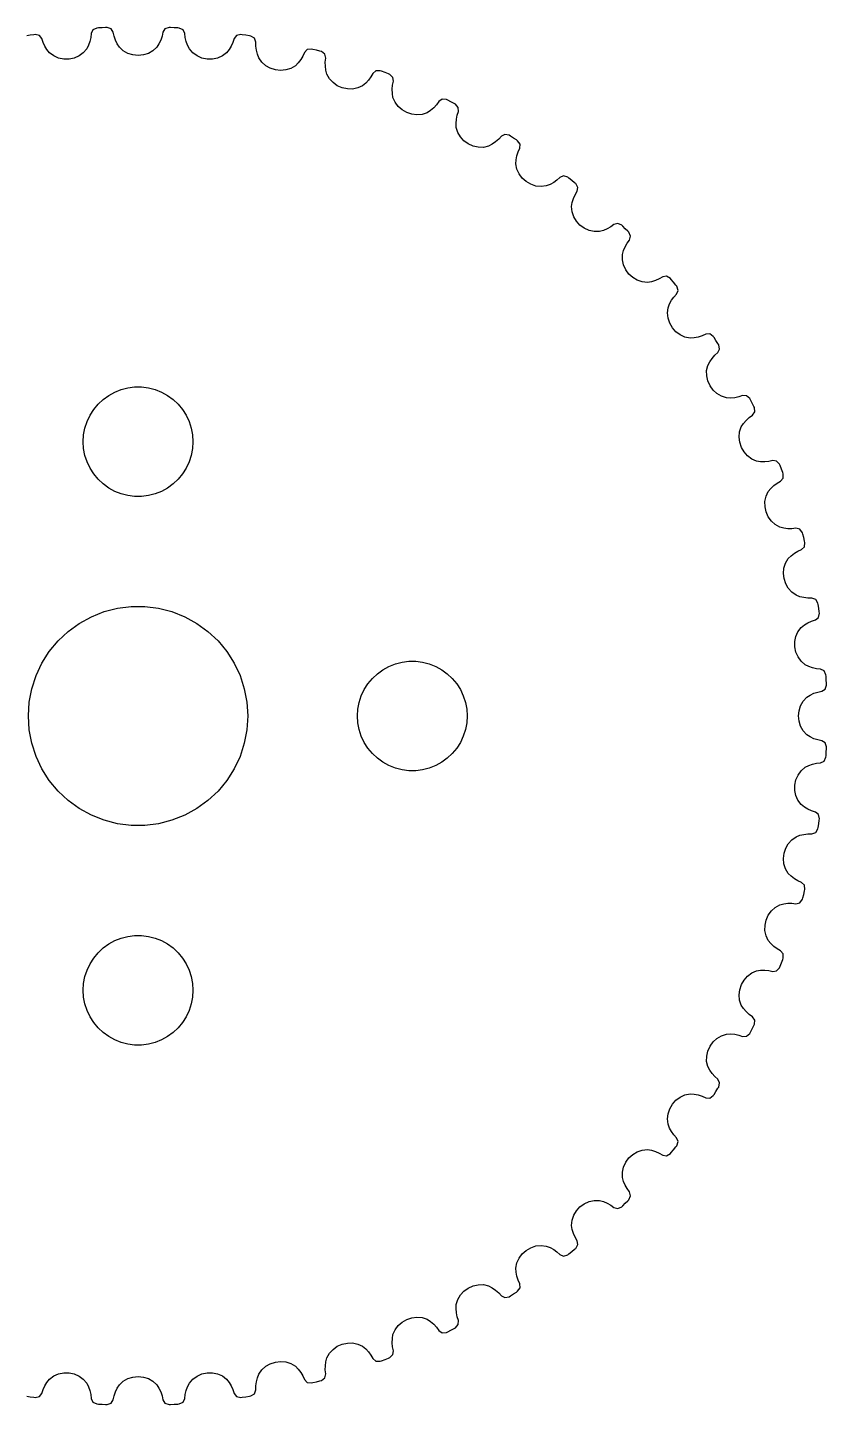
# Model space of a CAD drawing. Header units: metres. Extents: x -18.8 to 18.8, y 91.2 to 128.8.
# Drawn here: x -3.02 to 18.83, y 91.17 to 128.82 of the extents above; entities that cross this region are included whole.
import ezdxf

# ---------------------------------------------------------------- set-up
doc = ezdxf.new("R2010")
doc.units = ezdxf.units.M

msp = doc.modelspace()

# ---------------------------------------------------------------- linework, layer by layer
for p, q in [((-1.12541, 128.811), (-1.23318, 128.762)), ((-1.08476, 128.813), (-1.12541, 128.811)), ((-0.986237, 128.819), (-1.08476, 128.813)), ((-0.887695, 128.824), (-0.986237, 128.819)), ((-0.847, 128.825), (-0.887695, 128.824)), ((-0.734589, 128.788), (-0.847, 128.825)), ((-0.678375, 128.695), (-0.734589, 128.788)), ((0.734741, 128.788), (0.678375, 128.695)), ((0.847, 128.825), (0.734741, 128.788)), ((0.887695, 128.824), (0.847, 128.825)), ((0.986237, 128.819), (0.887695, 128.824)), ((1.08476, 128.813), (0.986237, 128.819)), ((1.12541, 128.811), (1.08476, 128.813)), ((1.23332, 128.762), (1.12541, 128.811)), ((-2.94794, 128.613), (-3.04535, 128.597)), ((-2.85045, 128.628), (-2.94794, 128.613)), ((-2.81017, 128.634), (-2.85045, 128.628)), ((-2.69449, 128.609), (-2.81017, 128.634)), ((-2.62883, 128.522), (-2.69449, 128.609)), ((-2.59529, 128.417), (-2.62883, 128.522)), ((-2.54893, 128.316), (-2.59529, 128.417)), ((-1.31479, 128.446), (-1.35219, 128.341)), ((-1.29042, 128.554), (-1.31479, 128.446)), ((-1.27948, 128.664), (-1.29042, 128.554)), ((-1.23318, 128.762), (-1.27948, 128.664)), ((-0.655991, 128.587), (-0.678375, 128.695)), ((-0.620392, 128.482), (-0.655991, 128.587)), ((-0.572189, 128.382), (-0.620392, 128.482)), ((0.620544, 128.482), (0.572357, 128.382)), ((0.656052, 128.587), (0.620544, 128.482)), ((0.678375, 128.695), (0.656052, 128.587)), ((1.27948, 128.664), (1.23332, 128.762)), ((1.29047, 128.554), (1.27948, 128.664)), ((1.31494, 128.446), (1.29047, 128.554)), ((1.35236, 128.341), (1.31494, 128.446)), ((2.59534, 128.417), (2.54909, 128.316)), ((2.62883, 128.522), (2.59534, 128.417)), ((2.69463, 128.609), (2.62883, 128.522)), ((2.81017, 128.634), (2.69463, 128.609)), ((2.85045, 128.628), (2.81017, 128.634)), ((2.94794, 128.613), (2.85045, 128.628)), ((3.04535, 128.597), (2.94794, 128.613)), ((3.08553, 128.59), (3.04535, 128.597)), ((3.18776, 128.53), (3.08553, 128.59)), ((3.22334, 128.428), (3.18776, 128.53)), ((3.22281, 128.317), (3.22334, 128.428)), ((-2.49048, 128.221), (-2.54893, 128.316)), ((-2.42058, 128.132), (-2.49048, 128.221)), ((-2.30516, 128.047), (-2.42058, 128.132)), ((-2.17398, 127.99), (-2.30516, 128.047)), ((-1.61375, 128.048), (-1.7459, 127.992)), ((-1.49728, 128.131), (-1.61375, 128.048)), ((-1.40218, 128.239), (-1.49728, 128.131)), ((-1.35219, 128.341), (-1.40218, 128.239)), ((-0.511993, 128.286), (-0.572189, 128.382)), ((-0.406158, 128.189), (-0.511993, 128.286)), ((-0.281647, 128.118), (-0.406158, 128.189)), ((-0.144287, 128.076), (-0.281647, 128.118)), ((0, 128.061), (-0.144287, 128.076)), ((0.144287, 128.076), (0, 128.061)), ((0.281647, 128.118), (0.144287, 128.076)), ((0.406158, 128.189), (0.281647, 128.118)), ((0.511993, 128.286), (0.406158, 128.189)), ((0.572357, 128.382), (0.511993, 128.286)), ((1.40218, 128.239), (1.35236, 128.341)), ((1.49728, 128.131), (1.40218, 128.239)), ((1.61375, 128.048), (1.49728, 128.131)), ((1.7459, 127.992), (1.61375, 128.048)), ((2.30516, 128.047), (2.17398, 127.99)), ((2.42058, 128.132), (2.30516, 128.047)), ((2.49065, 128.221), (2.42058, 128.132)), ((2.54909, 128.316), (2.49065, 128.221)), ((3.23589, 128.208), (3.22281, 128.317)), ((3.26208, 128.099), (3.23589, 128.208)), ((3.30101, 127.993), (3.26208, 128.099)), ((4.5062, 128.045), (4.44971, 127.95)), ((4.55048, 128.145), (4.5062, 128.045)), ((4.62498, 128.225), (4.55048, 128.145)), ((4.74254, 128.238), (4.62498, 128.225)), ((4.78195, 128.228), (4.74254, 128.238)), ((4.87733, 128.202), (4.78195, 128.228)), ((4.97258, 128.177), (4.87733, 128.202)), ((5.01183, 128.166), (4.97258, 128.177)), ((5.10725, 128.096), (5.01183, 128.166)), ((5.13188, 127.99), (5.10725, 128.096)), ((-2.0329, 127.961), (-2.17398, 127.99)), ((-1.88789, 127.962), (-2.0329, 127.961)), ((-1.7459, 127.992), (-1.88789, 127.962)), ((1.88789, 127.962), (1.7459, 127.992)), ((2.0329, 127.961), (1.88789, 127.962)), ((2.17398, 127.99), (2.0329, 127.961)), ((3.38432, 127.876), (3.30101, 127.993)), ((3.4915, 127.781), (3.38432, 127.876)), ((3.61696, 127.711), (3.4915, 127.781)), ((3.7551, 127.666), (3.61696, 127.711)), ((3.89925, 127.651), (3.7551, 127.666)), ((4.0425, 127.664), (3.89925, 127.651)), ((4.17891, 127.707), (4.0425, 127.664)), ((4.30264, 127.78), (4.17891, 127.707)), ((4.38164, 127.861), (4.30264, 127.78)), ((4.44971, 127.95), (4.38164, 127.861)), ((5.11984, 127.88), (5.13188, 127.99)), ((5.12137, 127.77), (5.11984, 127.88)), ((5.13609, 127.659), (5.12137, 127.77)), ((5.16367, 127.549), (5.13609, 127.659)), ((6.50468, 127.642), (6.42226, 127.57)), ((6.62294, 127.642), (6.50468, 127.642)), ((6.66109, 127.628), (6.62294, 127.642)), ((5.2343, 127.424), (5.16367, 127.549)), ((5.33098, 127.319), (5.2343, 127.424)), ((5.44841, 127.235), (5.33098, 127.319)), ((6.22462, 127.305), (6.13756, 127.233)), ((6.30157, 127.386), (6.22462, 127.305)), ((6.36768, 127.475), (6.30157, 127.386)), ((6.42226, 127.57), (6.36768, 127.475)), ((6.7533, 127.593), (6.66109, 127.628)), ((6.84532, 127.557), (6.7533, 127.593)), ((6.88322, 127.542), (6.84532, 127.557)), ((6.97081, 127.463), (6.88322, 127.542)), ((6.96077, 127.247), (6.98421, 127.355)), ((6.98421, 127.355), (6.97081, 127.463)), ((5.58118, 127.177), (5.44841, 127.235)), ((5.72287, 127.146), (5.58118, 127.177)), ((5.86671, 127.144), (5.72287, 127.146)), ((6.00688, 127.173), (5.86671, 127.144)), ((6.13756, 127.233), (6.00688, 127.173)), ((6.95073, 127.137), (6.96077, 127.247)), ((6.95381, 127.025), (6.95073, 127.137)), ((6.96976, 126.913), (6.95381, 127.025)), ((7.02692, 126.781), (6.96976, 126.913)), ((7.11206, 126.666), (7.02692, 126.781)), ((7.22015, 126.571), (7.11206, 126.666)), ((7.3461, 126.5), (7.22015, 126.571)), ((7.99942, 126.56), (7.90523, 126.497)), ((8.0844, 126.632), (7.99942, 126.56)), ((8.15939, 126.713), (8.0844, 126.632)), ((8.22368, 126.803), (8.15939, 126.713)), ((8.31311, 126.865), (8.22368, 126.803)), ((8.43079, 126.853), (8.31311, 126.865)), ((8.46722, 126.835), (8.43079, 126.853)), ((8.55525, 126.791), (8.46722, 126.835)), ((8.64305, 126.746), (8.55525, 126.791)), ((8.6792, 126.727), (8.64305, 126.746)), ((8.75798, 126.638), (8.6792, 126.727)), ((8.72545, 126.425), (8.75999, 126.53)), ((8.75999, 126.53), (8.75798, 126.638)), ((7.48378, 126.454), (7.3461, 126.5)), ((7.62666, 126.437), (7.48378, 126.454)), ((7.76903, 126.451), (7.62666, 126.437)), ((7.90523, 126.497), (7.76903, 126.451)), ((8.69536, 126.205), (8.70395, 126.316)), ((8.69948, 126.092), (8.69536, 126.205)), ((8.70395, 126.316), (8.72545, 126.425)), ((8.74255, 125.955), (8.69948, 126.092)), ((8.81522, 125.832), (8.74255, 125.955)), ((8.9128, 125.726), (8.81522, 125.832)), ((9.86171, 125.769), (9.77866, 125.696)), ((9.93501, 125.851), (9.86171, 125.769)), ((10.0305, 125.904), (9.93501, 125.851)), ((10.1463, 125.88), (10.0305, 125.904)), ((10.1806, 125.858), (10.1463, 125.88)), ((10.2635, 125.804), (10.1806, 125.858)), ((10.3461, 125.75), (10.2635, 125.804)), ((9.03053, 125.641), (8.9128, 125.726)), ((9.16272, 125.582), (9.03053, 125.641)), ((9.30304, 125.55), (9.16272, 125.582)), ((9.44606, 125.549), (9.30304, 125.55)), ((9.5863, 125.58), (9.44606, 125.549)), ((9.68657, 125.633), (9.5863, 125.58)), ((9.77866, 125.696), (9.68657, 125.633)), ((10.3801, 125.728), (10.3461, 125.75)), ((10.3618, 125.317), (10.3945, 125.423)), ((10.4492, 125.632), (10.3801, 125.728)), ((10.3945, 125.423), (10.4398, 125.523)), ((10.4398, 125.523), (10.4492, 125.632)), ((10.3339, 125.094), (10.3416, 125.208)), ((10.3624, 124.954), (10.3339, 125.094)), ((10.3416, 125.208), (10.3618, 125.317)), ((10.4218, 124.824), (10.3624, 124.954)), ((10.5078, 124.708), (10.4218, 124.824)), ((10.616, 124.612), (10.5078, 124.708)), ((11.456, 124.652), (11.3658, 124.588)), ((11.5375, 124.726), (11.456, 124.652)), ((11.6379, 124.768), (11.5375, 124.726)), ((11.7506, 124.732), (11.6379, 124.768)), ((11.7824, 124.707), (11.7506, 124.732)), ((11.8593, 124.645), (11.7824, 124.707)), ((11.9358, 124.583), (11.8593, 124.645)), ((10.7413, 124.539), (10.616, 124.612)), ((10.8775, 124.492), (10.7413, 124.539)), ((11.0196, 124.476), (10.8775, 124.492)), ((11.1623, 124.493), (11.0196, 124.476)), ((11.2676, 124.535), (11.1623, 124.493)), ((11.3658, 124.588), (11.2676, 124.535)), ((11.9061, 124.15), (11.9497, 124.252)), ((11.9673, 124.557), (11.9358, 124.583)), ((11.9497, 124.252), (12.0053, 124.347)), ((12.0259, 124.454), (11.9673, 124.557)), ((12.0053, 124.347), (12.0259, 124.454)), ((11.8551, 123.932), (11.8746, 124.043)), ((11.8687, 123.789), (11.8551, 123.932)), ((11.8746, 124.043), (11.9061, 124.15)), ((11.9142, 123.653), (11.8687, 123.789)), ((11.9876, 123.529), (11.9142, 123.653)), ((12.0852, 123.422), (11.9876, 123.529)), ((12.2021, 123.336), (12.0852, 123.422)), ((12.3328, 123.276), (12.2021, 123.336)), ((12.4724, 123.245), (12.3328, 123.276)), ((12.6161, 123.246), (12.4724, 123.245)), ((12.7252, 123.277), (12.6161, 123.246)), ((12.8284, 123.32), (12.7252, 123.277)), ((12.9248, 123.374), (12.8284, 123.32)), ((13.0135, 123.439), (12.9248, 123.374)), ((13.1179, 123.471), (13.0135, 123.439)), ((13.2262, 123.423), (13.1179, 123.471)), ((13.2552, 123.395), (13.2262, 123.423)), ((13.3251, 123.325), (13.2552, 123.395)), ((13.3947, 123.255), (13.3251, 123.325)), ((13.4233, 123.226), (13.3947, 123.255)), ((13.4709, 123.118), (13.4233, 123.226)), ((13.4392, 123.014), (13.4709, 123.118)), ((13.2775, 122.725), (13.32, 122.828)), ((13.32, 122.828), (13.374, 122.925)), ((13.374, 122.925), (13.4392, 123.014)), ((13.245, 122.472), (13.2464, 122.616)), ((13.276, 122.333), (13.245, 122.472)), ((13.2464, 122.616), (13.2775, 122.725)), ((13.3362, 122.202), (13.276, 122.333)), ((13.422, 122.085), (13.3362, 122.202)), ((13.5293, 121.988), (13.422, 122.085)), ((13.653, 121.914), (13.5293, 121.988)), ((14.347, 122.005), (14.2519, 121.95)), ((14.4541, 122.026), (14.347, 122.005)), ((14.5568, 121.967), (14.4541, 122.026)), ((13.7886, 121.869), (13.653, 121.914)), ((13.9316, 121.855), (13.7886, 121.869)), ((14.0433, 121.874), (13.9316, 121.855)), ((14.1504, 121.906), (14.0433, 121.874)), ((14.2519, 121.95), (14.1504, 121.906)), ((14.5827, 121.936), (14.5568, 121.967)), ((14.645, 121.859), (14.5827, 121.936)), ((14.7069, 121.782), (14.645, 121.859)), ((14.7323, 121.751), (14.7069, 121.782)), ((14.7258, 121.537), (14.7683, 121.638)), ((14.7683, 121.638), (14.7323, 121.751)), ((14.4926, 121.162), (14.5349, 121.267)), ((14.5349, 121.267), (14.588, 121.366)), ((14.588, 121.366), (14.6517, 121.456)), ((14.6517, 121.456), (14.7258, 121.537)), ((14.4762, 121.02), (14.4926, 121.162)), ((14.4924, 120.878), (14.4762, 121.02)), ((14.5386, 120.741), (14.4924, 120.878)), ((14.6117, 120.616), (14.5386, 120.741)), ((14.7082, 120.508), (14.6117, 120.616)), ((14.8235, 120.422), (14.7082, 120.508)), ((14.9536, 120.362), (14.8235, 120.422)), ((15.0945, 120.334), (14.9536, 120.362)), ((15.2076, 120.341), (15.0945, 120.334)), ((15.3174, 120.362), (15.2076, 120.341)), ((15.4229, 120.394), (15.3174, 120.362)), ((15.5233, 120.44), (15.4229, 120.394)), ((15.6319, 120.449), (15.5233, 120.44)), ((15.728, 120.38), (15.6319, 120.449)), ((15.7504, 120.346), (15.728, 120.38)), ((15.8044, 120.263), (15.7504, 120.346)), ((15.8579, 120.181), (15.8044, 120.263)), ((15.8798, 120.146), (15.8579, 120.181)), ((15.9039, 120.03), (15.8798, 120.146)), ((15.633, 119.686), (15.6961, 119.779)), ((15.6961, 119.779), (15.7689, 119.862)), ((15.7689, 119.862), (15.8512, 119.935)), ((15.8512, 119.935), (15.9039, 120.03)), ((15.5487, 119.446), (15.58, 119.586)), ((15.55, 119.303), (15.5487, 119.446)), ((15.58, 119.586), (15.633, 119.686)), ((-0.281067, 118.973), (-0.094177, 118.997)), ((-0.094177, 118.997), (0.094177, 118.997)), ((0.094177, 118.997), (0.281067, 118.973)), ((15.5817, 119.163), (15.55, 119.303)), ((15.6413, 119.031), (15.5817, 119.163)), ((15.726, 118.913), (15.6413, 119.031)), ((-1.09344, 118.527), (-0.956131, 118.656)), ((-0.956131, 118.656), (-0.803726, 118.766)), ((-0.803726, 118.766), (-0.638657, 118.857)), ((-0.638657, 118.857), (-0.463516, 118.927)), ((-0.463516, 118.927), (-0.281067, 118.973)), ((0.281067, 118.973), (0.463516, 118.927)), ((0.463516, 118.927), (0.638657, 118.857)), ((0.638657, 118.857), (0.803726, 118.766)), ((0.803726, 118.766), (0.956131, 118.656)), ((0.956131, 118.656), (1.09344, 118.527)), ((15.8317, 118.815), (15.726, 118.913)), ((15.9549, 118.743), (15.8317, 118.815)), ((16.092, 118.699), (15.9549, 118.743)), ((16.2053, 118.695), (16.092, 118.699)), ((16.3166, 118.704), (16.2053, 118.695)), ((16.4249, 118.725), (16.3166, 118.704)), ((16.5296, 118.76), (16.4249, 118.725)), ((16.6385, 118.758), (16.5296, 118.76)), ((16.7269, 118.679), (16.6385, 118.758)), ((16.7456, 118.643), (16.7269, 118.679)), ((16.7906, 118.555), (16.7456, 118.643)), ((-1.39465, 118.052), (-1.31445, 118.223)), ((-1.31445, 118.223), (-1.21352, 118.382)), ((-1.21352, 118.382), (-1.09344, 118.527)), ((1.09344, 118.527), (1.21352, 118.382)), ((1.21352, 118.382), (1.31445, 118.223)), ((1.31445, 118.223), (1.39465, 118.052)), ((16.7134, 118.159), (16.8028, 118.224)), ((16.8352, 118.467), (16.7906, 118.555)), ((16.8028, 118.224), (16.8652, 118.313)), ((16.8534, 118.431), (16.8352, 118.467)), ((16.8652, 118.313), (16.8534, 118.431)), ((-1.48816, 117.688), (-1.45287, 117.873)), ((-1.45287, 117.873), (-1.39465, 118.052)), ((1.39465, 118.052), (1.45287, 117.873)), ((1.45287, 117.873), (1.48816, 117.688)), ((16.4509, 117.769), (16.4967, 117.905)), ((16.4967, 117.905), (16.5599, 117.999)), ((16.5599, 117.999), (16.6322, 118.084)), ((16.6322, 118.084), (16.7134, 118.159)), ((-1.5, 117.5), (-1.48816, 117.688)), ((-1.48816, 117.312), (-1.5, 117.5)), ((1.48816, 117.688), (1.5, 117.5)), ((1.5, 117.5), (1.48816, 117.312)), ((16.4373, 117.627), (16.4509, 117.769)), ((16.4541, 117.484), (16.4373, 117.627)), ((16.4996, 117.346), (16.4541, 117.484)), ((-1.45287, 117.127), (-1.48816, 117.312)), ((-1.39465, 116.948), (-1.45287, 117.127)), ((1.45287, 117.127), (1.39465, 116.948)), ((1.48816, 117.312), (1.45287, 117.127)), ((16.5715, 117.22), (16.4996, 117.346)), ((16.6664, 117.112), (16.5715, 117.22)), ((16.7813, 117.027), (16.6664, 117.112)), ((-1.31445, 116.777), (-1.39465, 116.948)), ((-1.21352, 116.618), (-1.31445, 116.777)), ((1.31445, 116.777), (1.21352, 116.618)), ((1.39465, 116.948), (1.31445, 116.777)), ((16.9131, 116.97), (16.7813, 117.027)), ((17.0254, 116.954), (16.9131, 116.97)), ((17.137, 116.951), (17.0254, 116.954)), ((17.247, 116.961), (17.137, 116.951)), ((17.3547, 116.984), (17.247, 116.961)), ((17.4628, 116.971), (17.3547, 116.984)), ((17.5424, 116.883), (17.4628, 116.971)), ((17.5573, 116.845), (17.5424, 116.883)), ((17.5929, 116.753), (17.5573, 116.845)), ((17.6281, 116.661), (17.5929, 116.753)), ((-1.09344, 116.473), (-1.21352, 116.618)), ((-0.956131, 116.344), (-1.09344, 116.473)), ((-0.803726, 116.234), (-0.956131, 116.344)), ((0.956131, 116.344), (0.803726, 116.234)), ((1.09344, 116.473), (0.956131, 116.344)), ((1.21352, 116.618), (1.09344, 116.473)), ((17.3862, 116.301), (17.4747, 116.368)), ((17.4747, 116.368), (17.5704, 116.422)), ((17.5704, 116.422), (17.6418, 116.505)), ((17.6423, 116.623), (17.6281, 116.661)), ((17.6418, 116.505), (17.6423, 116.623)), ((-0.638657, 116.143), (-0.803726, 116.234)), ((-0.463516, 116.073), (-0.638657, 116.143)), ((-0.281067, 116.027), (-0.463516, 116.073)), ((-0.094177, 116.003), (-0.281067, 116.027)), ((0.094177, 116.003), (-0.094177, 116.003)), ((0.281067, 116.027), (0.094177, 116.003)), ((0.463516, 116.073), (0.281067, 116.027)), ((0.638657, 116.143), (0.463516, 116.073)), ((0.803726, 116.234), (0.638657, 116.143)), ((17.1445, 115.867), (17.1729, 116.007)), ((17.1729, 116.007), (17.2326, 116.138)), ((17.2326, 116.138), (17.3053, 116.224)), ((17.3053, 116.224), (17.3862, 116.301)), ((17.1462, 115.723), (17.1445, 115.867)), ((17.1771, 115.581), (17.1462, 115.723)), ((17.2354, 115.448), (17.1771, 115.581)), ((17.3185, 115.331), (17.2354, 115.448)), ((17.4239, 115.234), (17.3185, 115.331)), ((17.549, 115.164), (17.4239, 115.234)), ((17.659, 115.136), (17.549, 115.164)), ((17.7696, 115.121), (17.659, 115.136)), ((17.8801, 115.12), (17.7696, 115.121)), ((17.9897, 115.132), (17.8801, 115.12)), ((18.0958, 115.107), (17.9897, 115.132)), ((18.1658, 115.012), (18.0958, 115.107)), ((18.1767, 114.973), (18.1658, 115.012)), ((18.2025, 114.877), (18.1767, 114.973)), ((18.2278, 114.782), (18.2025, 114.877)), ((17.9496, 114.45), (18.0446, 114.506)), ((18.0446, 114.506), (18.1454, 114.55)), ((18.1454, 114.55), (18.225, 114.625)), ((18.225, 114.625), (18.238, 114.743)), ((18.238, 114.743), (18.2278, 114.782)), ((17.6638, 114.042), (17.7067, 114.179)), ((17.7067, 114.179), (17.7798, 114.303)), ((17.7798, 114.303), (17.8611, 114.381)), ((17.8611, 114.381), (17.9496, 114.45)), ((17.6505, 113.899), (17.6638, 114.042)), ((17.6664, 113.755), (17.6505, 113.899)), ((17.7105, 113.617), (17.6664, 113.755)), ((17.7809, 113.492), (17.7105, 113.617)), ((17.8756, 113.384), (17.7809, 113.492)), ((17.9927, 113.301), (17.8756, 113.384)), ((-0.562134, 112.947), (-0.18837, 112.994)), ((-0.18837, 112.994), (0.18837, 112.994)), ((0.18837, 112.994), (0.562134, 112.947)), ((18.0991, 113.262), (17.9927, 113.301)), ((18.2076, 113.236), (18.0991, 113.262)), ((18.3174, 113.223), (18.2076, 113.236)), ((18.4275, 113.223), (18.3174, 113.223)), ((18.5305, 113.188), (18.4275, 113.223)), ((18.5902, 113.086), (18.5305, 113.188)), ((18.5969, 113.045), (18.5902, 113.086)), ((18.6126, 112.948), (18.5969, 113.045)), ((-1.60747, 112.533), (-1.27733, 112.714)), ((-1.27733, 112.714), (-0.927048, 112.853)), ((-0.927048, 112.853), (-0.562134, 112.947)), ((0.562134, 112.947), (0.927048, 112.853)), ((0.927048, 112.853), (1.27733, 112.714)), ((1.27733, 112.714), (1.60747, 112.533)), ((18.3164, 112.549), (18.4167, 112.595)), ((18.4167, 112.595), (18.5217, 112.629)), ((18.5217, 112.629), (18.6086, 112.694)), ((18.6086, 112.694), (18.6338, 112.81)), ((18.6278, 112.85), (18.6126, 112.948)), ((18.6338, 112.81), (18.6278, 112.85)), ((-2.1869, 112.054), (-1.91226, 112.312)), ((-1.91226, 112.312), (-1.60747, 112.533)), ((1.60747, 112.533), (1.91226, 112.312)), ((1.91226, 112.312), (2.1869, 112.054)), ((17.9896, 112.174), (18.0465, 112.305)), ((18.0465, 112.305), (18.1321, 112.421)), ((18.1321, 112.421), (18.2213, 112.49)), ((18.2213, 112.49), (18.3164, 112.549)), ((-2.42705, 111.763), (-2.1869, 112.054)), ((2.1869, 112.054), (2.42705, 111.763)), ((17.9614, 112.033), (17.9896, 112.174)), ((17.9621, 111.888), (17.9614, 112.033)), ((17.9916, 111.746), (17.9621, 111.888)), ((-2.62891, 111.445), (-2.42705, 111.763)), ((2.42705, 111.763), (2.62891, 111.445)), ((7.03647, 111.427), (7.21892, 111.473)), ((7.21892, 111.473), (7.40581, 111.497)), ((7.40581, 111.497), (7.59418, 111.497)), ((7.59418, 111.497), (7.78107, 111.473)), ((7.78107, 111.473), (7.96352, 111.427)), ((18.0484, 111.614), (17.9916, 111.746)), ((18.1314, 111.497), (18.0484, 111.614)), ((18.2391, 111.402), (18.1314, 111.497)), ((-2.90575, 110.746), (-2.78932, 111.104)), ((-2.78932, 111.104), (-2.62891, 111.445)), ((2.62891, 111.445), (2.78932, 111.104)), ((2.78932, 111.104), (2.90575, 110.746)), ((6.40654, 111.027), (6.54385, 111.156)), ((6.54385, 111.156), (6.69626, 111.266)), ((6.69626, 111.266), (6.86133, 111.357)), ((6.86133, 111.357), (7.03647, 111.427)), ((7.96352, 111.427), (8.13866, 111.357)), ((8.13866, 111.357), (8.30373, 111.266)), ((8.30373, 111.266), (8.45613, 111.156)), ((8.45613, 111.156), (8.59344, 111.027)), ((18.3409, 111.352), (18.2391, 111.402)), ((18.4461, 111.315), (18.3409, 111.352)), ((18.5539, 111.29), (18.4461, 111.315)), ((18.6635, 111.279), (18.5539, 111.29)), ((18.7622, 111.233), (18.6635, 111.279)), ((18.8109, 111.125), (18.7622, 111.233)), ((18.8133, 111.085), (18.8109, 111.125)), ((18.8188, 110.986), (18.8133, 111.085)), ((-2.97633, 110.376), (-2.90575, 110.746)), ((2.90575, 110.746), (2.97633, 110.376)), ((6.10533, 110.552), (6.18553, 110.723)), ((6.18553, 110.723), (6.28647, 110.882)), ((6.28647, 110.882), (6.40654, 111.027)), ((8.59344, 111.027), (8.71352, 110.882)), ((8.71352, 110.882), (8.81445, 110.723)), ((8.81445, 110.723), (8.89465, 110.552)), ((18.695, 110.678), (18.7883, 110.735)), ((18.7883, 110.735), (18.8255, 110.847)), ((18.8237, 110.888), (18.8188, 110.986)), ((18.8255, 110.847), (18.8237, 110.888)), ((-3, 110), (-2.97633, 110.376)), ((2.97633, 110.376), (3, 110)), ((6.01183, 110.188), (6.04712, 110.373)), ((6.04712, 110.373), (6.10533, 110.552)), ((8.89465, 110.552), (8.95287, 110.373)), ((8.95287, 110.373), (8.98816, 110.188)), ((18.1183, 110.282), (18.1886, 110.406)), ((18.1886, 110.406), (18.2858, 110.512)), ((18.2858, 110.512), (18.3818, 110.572)), ((18.3818, 110.572), (18.4825, 110.62)), ((18.4825, 110.62), (18.5871, 110.656)), ((18.5871, 110.656), (18.695, 110.678)), ((-2.97633, 109.624), (-3, 110)), ((3, 110), (2.97633, 109.624)), ((6, 110), (6.01183, 110.188)), ((6.01183, 109.812), (6, 110)), ((8.98816, 110.188), (9, 110)), ((9, 110), (8.98816, 109.812)), ((18.0611, 110), (18.0755, 110.144)), ((18.0755, 109.856), (18.0611, 110)), ((18.0755, 110.144), (18.1183, 110.282)), ((-2.90575, 109.254), (-2.97633, 109.624)), ((2.97633, 109.624), (2.90575, 109.254)), ((6.04712, 109.627), (6.01183, 109.812)), ((6.10533, 109.448), (6.04712, 109.627)), ((8.95287, 109.627), (8.89465, 109.448)), ((8.98816, 109.812), (8.95287, 109.627)), ((18.1183, 109.718), (18.0755, 109.856)), ((18.1886, 109.594), (18.1183, 109.718)), ((18.2858, 109.488), (18.1886, 109.594)), ((-2.78932, 108.896), (-2.90575, 109.254)), ((2.90575, 109.254), (2.78932, 108.896)), ((6.18553, 109.277), (6.10533, 109.448)), ((6.28647, 109.118), (6.18553, 109.277)), ((8.81445, 109.277), (8.71352, 109.118)), ((8.89465, 109.448), (8.81445, 109.277)), ((18.3818, 109.428), (18.2858, 109.488)), ((18.4825, 109.379), (18.3818, 109.428)), ((18.5871, 109.344), (18.4825, 109.379)), ((18.695, 109.322), (18.5871, 109.344)), ((18.7883, 109.265), (18.695, 109.322)), ((18.8255, 109.153), (18.7883, 109.265)), ((-2.62891, 108.555), (-2.78932, 108.896)), ((2.78932, 108.896), (2.62891, 108.555)), ((6.40654, 108.973), (6.28647, 109.118)), ((6.54385, 108.844), (6.40654, 108.973)), ((6.69626, 108.734), (6.54385, 108.844)), ((8.45613, 108.844), (8.30373, 108.734)), ((8.59344, 108.973), (8.45613, 108.844)), ((8.71352, 109.118), (8.59344, 108.973)), ((18.7622, 108.767), (18.8109, 108.875)), ((18.8109, 108.875), (18.8133, 108.915)), ((18.8133, 108.915), (18.8188, 109.014)), ((18.8188, 109.014), (18.8237, 109.112)), ((18.8237, 109.112), (18.8255, 109.153)), ((-2.42705, 108.237), (-2.62891, 108.555)), ((2.62891, 108.555), (2.42705, 108.237)), ((6.86133, 108.643), (6.69626, 108.734)), ((7.03647, 108.573), (6.86133, 108.643)), ((7.21892, 108.527), (7.03647, 108.573)), ((7.40581, 108.503), (7.21892, 108.527)), ((7.59418, 108.503), (7.40581, 108.503)), ((7.78107, 108.527), (7.59418, 108.503)), ((7.96352, 108.573), (7.78107, 108.527)), ((8.13866, 108.643), (7.96352, 108.573)), ((8.30373, 108.734), (8.13866, 108.643)), ((18.0484, 108.386), (18.1314, 108.503)), ((18.1314, 108.503), (18.2391, 108.598)), ((18.2391, 108.598), (18.3409, 108.648)), ((18.3409, 108.648), (18.4461, 108.685)), ((18.4461, 108.685), (18.5539, 108.71)), ((18.5539, 108.71), (18.6635, 108.721)), ((18.6635, 108.721), (18.7622, 108.767)), ((-2.1869, 107.946), (-2.42705, 108.237)), ((2.42705, 108.237), (2.1869, 107.946)), ((17.9614, 107.967), (17.9621, 108.112)), ((17.9621, 108.112), (17.9916, 108.254)), ((17.9916, 108.254), (18.0484, 108.386)), ((-1.91226, 107.688), (-2.1869, 107.946)), ((-1.60747, 107.467), (-1.91226, 107.688)), ((1.91226, 107.688), (1.60747, 107.467)), ((2.1869, 107.946), (1.91226, 107.688)), ((17.9896, 107.826), (17.9614, 107.967)), ((18.0465, 107.695), (17.9896, 107.826)), ((18.1321, 107.579), (18.0465, 107.695)), ((-1.27733, 107.286), (-1.60747, 107.467)), ((1.60747, 107.467), (1.27733, 107.286)), ((18.2213, 107.509), (18.1321, 107.579)), ((18.3164, 107.451), (18.2213, 107.509)), ((18.4167, 107.405), (18.3164, 107.451)), ((18.5217, 107.371), (18.4167, 107.405)), ((18.6086, 107.305), (18.5217, 107.371)), ((18.6338, 107.19), (18.6086, 107.305)), ((-0.927048, 107.147), (-1.27733, 107.286)), ((-0.562134, 107.053), (-0.927048, 107.147)), ((-0.18837, 107.006), (-0.562134, 107.053)), ((0.18837, 107.006), (-0.18837, 107.006)), ((0.562134, 107.053), (0.18837, 107.006)), ((0.927048, 107.147), (0.562134, 107.053)), ((1.27733, 107.286), (0.927048, 107.147)), ((18.5902, 106.914), (18.5969, 106.955)), ((18.5969, 106.955), (18.6126, 107.052)), ((18.6126, 107.052), (18.6278, 107.15)), ((18.6278, 107.15), (18.6338, 107.19)), ((17.7809, 106.508), (17.8756, 106.616)), ((17.8756, 106.616), (17.9927, 106.699)), ((17.9927, 106.699), (18.0991, 106.738)), ((18.0991, 106.738), (18.2076, 106.764)), ((18.2076, 106.764), (18.3173, 106.777)), ((18.3173, 106.777), (18.4275, 106.777)), ((18.4275, 106.777), (18.5305, 106.812)), ((18.5305, 106.812), (18.5902, 106.914)), ((17.6505, 106.101), (17.6664, 106.245)), ((17.6664, 106.245), (17.7105, 106.383)), ((17.7105, 106.383), (17.7809, 106.508)), ((17.6638, 105.958), (17.6505, 106.101)), ((17.7067, 105.821), (17.6638, 105.958)), ((17.7798, 105.697), (17.7067, 105.821)), ((17.8611, 105.618), (17.7798, 105.697)), ((17.9496, 105.55), (17.8611, 105.618)), ((18.0446, 105.494), (17.9496, 105.55)), ((18.1454, 105.45), (18.0446, 105.494)), ((18.225, 105.375), (18.1454, 105.45)), ((18.1767, 105.027), (18.2025, 105.123)), ((18.2025, 105.123), (18.2278, 105.218)), ((18.238, 105.257), (18.225, 105.375)), ((18.2278, 105.218), (18.238, 105.257)), ((17.2354, 104.552), (17.3185, 104.669)), ((17.3185, 104.669), (17.4239, 104.766)), ((17.4239, 104.766), (17.549, 104.836)), ((17.549, 104.836), (17.6589, 104.864)), ((17.6589, 104.864), (17.7696, 104.879)), ((17.7696, 104.879), (17.8801, 104.88)), ((17.8801, 104.88), (17.9897, 104.868)), ((17.9897, 104.868), (18.0958, 104.893)), ((18.0958, 104.893), (18.1658, 104.988)), ((18.1658, 104.988), (18.1767, 105.027)), ((17.1462, 104.277), (17.1771, 104.419)), ((17.1771, 104.419), (17.2354, 104.552)), ((-0.638657, 103.857), (-0.463516, 103.927)), ((-0.463516, 103.927), (-0.281067, 103.973)), ((-0.281067, 103.973), (-0.094177, 103.997)), ((-0.094177, 103.997), (0.094177, 103.997)), ((0.094177, 103.997), (0.281067, 103.973)), ((0.281067, 103.973), (0.463516, 103.927)), ((0.463516, 103.927), (0.638657, 103.857)), ((17.1445, 104.133), (17.1462, 104.277)), ((17.1729, 103.993), (17.1445, 104.133)), ((17.2326, 103.862), (17.1729, 103.993)), ((-1.09344, 103.527), (-0.956131, 103.656)), ((-0.956131, 103.656), (-0.803726, 103.766)), ((-0.803726, 103.766), (-0.638657, 103.857)), ((0.638657, 103.857), (0.803726, 103.766)), ((0.803726, 103.766), (0.956131, 103.656)), ((0.956131, 103.656), (1.09344, 103.527)), ((17.3053, 103.775), (17.2326, 103.862)), ((17.3861, 103.698), (17.3053, 103.775)), ((17.4747, 103.632), (17.3861, 103.698)), ((17.5704, 103.578), (17.4747, 103.632)), ((17.6417, 103.495), (17.5704, 103.578)), ((-1.39465, 103.052), (-1.31445, 103.223)), ((-1.31445, 103.223), (-1.21352, 103.382)), ((-1.21352, 103.382), (-1.09344, 103.527)), ((1.09344, 103.527), (1.21352, 103.382)), ((1.21352, 103.382), (1.31445, 103.223)), ((1.31445, 103.223), (1.39465, 103.052)), ((17.5573, 103.155), (17.5929, 103.247)), ((17.5929, 103.247), (17.6281, 103.339)), ((17.6281, 103.339), (17.6423, 103.377)), ((17.6423, 103.377), (17.6417, 103.495)), ((-1.48816, 102.688), (-1.45287, 102.873)), ((-1.45287, 102.873), (-1.39465, 103.052)), ((1.39465, 103.052), (1.45287, 102.873)), ((1.45287, 102.873), (1.48816, 102.688)), ((16.5715, 102.78), (16.6664, 102.888)), ((16.6664, 102.888), (16.7813, 102.973)), ((16.7813, 102.973), (16.9131, 103.03)), ((16.9131, 103.03), (17.0253, 103.046)), ((17.0253, 103.046), (17.1369, 103.049)), ((17.1369, 103.049), (17.247, 103.039)), ((17.247, 103.039), (17.3547, 103.016)), ((17.3547, 103.016), (17.4628, 103.029)), ((17.4628, 103.029), (17.5424, 103.117)), ((17.5424, 103.117), (17.5573, 103.155)), ((-1.5, 102.5), (-1.48816, 102.688)), ((-1.48816, 102.312), (-1.5, 102.5)), ((1.48816, 102.688), (1.5, 102.5)), ((1.5, 102.5), (1.48816, 102.312)), ((16.4373, 102.373), (16.4541, 102.516)), ((16.4541, 102.516), (16.4996, 102.654)), ((16.4996, 102.654), (16.5715, 102.78)), ((-1.45287, 102.127), (-1.48816, 102.312)), ((-1.39465, 101.948), (-1.45287, 102.127)), ((1.45287, 102.127), (1.39465, 101.948)), ((1.48816, 102.312), (1.45287, 102.127)), ((16.4509, 102.231), (16.4373, 102.373)), ((16.4967, 102.095), (16.4509, 102.231)), ((16.5598, 102.001), (16.4967, 102.095)), ((-1.31445, 101.777), (-1.39465, 101.948)), ((-1.21352, 101.618), (-1.31445, 101.777)), ((1.31445, 101.777), (1.21352, 101.618)), ((1.39465, 101.948), (1.31445, 101.777)), ((16.6322, 101.916), (16.5598, 102.001)), ((16.7133, 101.841), (16.6322, 101.916)), ((16.8028, 101.776), (16.7133, 101.841)), ((16.8651, 101.687), (16.8028, 101.776)), ((16.8534, 101.569), (16.8651, 101.687)), ((-1.09344, 101.473), (-1.21352, 101.618)), ((-0.956131, 101.344), (-1.09344, 101.473)), ((-0.803726, 101.234), (-0.956131, 101.344)), ((0.956131, 101.344), (0.803726, 101.234)), ((1.09344, 101.473), (0.956131, 101.344)), ((1.21352, 101.618), (1.09344, 101.473)), ((15.9549, 101.257), (16.092, 101.301)), ((16.092, 101.301), (16.2052, 101.305)), ((16.2052, 101.305), (16.3165, 101.296)), ((16.3165, 101.296), (16.4249, 101.275)), ((16.6385, 101.242), (16.7269, 101.321)), ((16.7269, 101.321), (16.7456, 101.357)), ((16.7456, 101.357), (16.7906, 101.445)), ((16.7906, 101.445), (16.8352, 101.533)), ((16.8352, 101.533), (16.8534, 101.569)), ((-0.638657, 101.143), (-0.803726, 101.234)), ((-0.463516, 101.073), (-0.638657, 101.143)), ((-0.281067, 101.027), (-0.463516, 101.073)), ((-0.094177, 101.003), (-0.281067, 101.027)), ((0.094177, 101.003), (-0.094177, 101.003)), ((0.281067, 101.027), (0.094177, 101.003)), ((0.463516, 101.073), (0.281067, 101.027)), ((0.638657, 101.143), (0.463516, 101.073)), ((0.803726, 101.234), (0.638657, 101.143)), ((15.5817, 100.837), (15.6413, 100.969)), ((15.6413, 100.969), (15.726, 101.087)), ((15.726, 101.087), (15.8317, 101.185)), ((15.8317, 101.185), (15.9549, 101.257)), ((16.4249, 101.275), (16.5296, 101.24)), ((16.5296, 101.24), (16.6385, 101.242)), ((15.5487, 100.554), (15.55, 100.697)), ((15.58, 100.414), (15.5487, 100.554)), ((15.55, 100.697), (15.5817, 100.837)), ((15.6329, 100.313), (15.58, 100.414)), ((15.696, 100.221), (15.6329, 100.313)), ((15.7689, 100.138), (15.696, 100.221)), ((15.8512, 100.065), (15.7689, 100.138)), ((15.8044, 99.7365), (15.8579, 99.8194)), ((15.9038, 99.9695), (15.8512, 100.065)), ((15.8579, 99.8194), (15.8798, 99.8537)), ((15.8798, 99.8537), (15.9038, 99.9695)), ((14.6117, 99.384), (14.7082, 99.4922)), ((14.7082, 99.4922), (14.8235, 99.5782)), ((14.8235, 99.5782), (14.9536, 99.6376)), ((14.9536, 99.6376), (15.0945, 99.6661)), ((15.0945, 99.6661), (15.2075, 99.6584)), ((15.2075, 99.6584), (15.3173, 99.6382)), ((15.3173, 99.6382), (15.4229, 99.6055)), ((15.4229, 99.6055), (15.5233, 99.5602)), ((15.5233, 99.5602), (15.6319, 99.5508)), ((15.6319, 99.5508), (15.728, 99.6199)), ((15.728, 99.6199), (15.7504, 99.6539)), ((15.7504, 99.6539), (15.8044, 99.7365)), ((14.4762, 98.9804), (14.4924, 99.1225)), ((14.4924, 99.1225), (14.5386, 99.2587)), ((14.5386, 99.2587), (14.6117, 99.384)), ((14.4926, 98.8377), (14.4762, 98.9804)), ((14.5347, 98.7324), (14.4926, 98.8377)), ((14.5879, 98.6342), (14.5347, 98.7324)), ((14.6517, 98.544), (14.5879, 98.6342)), ((14.7258, 98.4625), (14.6517, 98.544)), ((14.7682, 98.3621), (14.7258, 98.4625)), ((14.7323, 98.2494), (14.7682, 98.3621)), ((13.3362, 97.7979), (13.422, 97.9148)), ((13.422, 97.9148), (13.5293, 98.0124)), ((13.5293, 98.0124), (13.653, 98.0858)), ((13.653, 98.0858), (13.7886, 98.1313)), ((13.7886, 98.1313), (13.9316, 98.1449)), ((13.9316, 98.1449), (14.0432, 98.1254)), ((14.0432, 98.1254), (14.1503, 98.0939)), ((14.1503, 98.0939), (14.2519, 98.0503)), ((14.2519, 98.0503), (14.347, 97.9947)), ((14.347, 97.9947), (14.454, 97.9741)), ((14.454, 97.9741), (14.5568, 98.0327)), ((14.5568, 98.0327), (14.5827, 98.0642)), ((14.5827, 98.0642), (14.645, 98.1407)), ((14.645, 98.1407), (14.7069, 98.2176)), ((14.7069, 98.2176), (14.7323, 98.2494)), ((13.245, 97.5276), (13.276, 97.6672)), ((13.2464, 97.3839), (13.245, 97.5276)), ((13.276, 97.6672), (13.3362, 97.7979)), ((13.2773, 97.2748), (13.2464, 97.3839)), ((13.3199, 97.1716), (13.2773, 97.2748)), ((13.3739, 97.0752), (13.3199, 97.1716)), ((13.4392, 96.9865), (13.3739, 97.0752)), ((13.3947, 96.7448), (13.4233, 96.7738)), ((13.4233, 96.7738), (13.4708, 96.8821)), ((13.4708, 96.8821), (13.4392, 96.9865)), ((11.9142, 96.347), (11.9876, 96.4707)), ((11.9876, 96.4707), (12.0852, 96.578)), ((12.0852, 96.578), (12.2021, 96.6638)), ((12.2021, 96.6638), (12.3328, 96.724)), ((12.3328, 96.724), (12.4724, 96.755)), ((12.4724, 96.755), (12.6161, 96.7536)), ((12.6161, 96.7536), (12.725, 96.7225)), ((12.725, 96.7225), (12.8282, 96.68)), ((12.8282, 96.68), (12.9247, 96.626)), ((12.9247, 96.626), (13.0135, 96.5608)), ((13.0135, 96.5608), (13.1178, 96.5291)), ((13.1178, 96.5291), (13.2262, 96.5767)), ((13.2262, 96.5767), (13.2552, 96.6053)), ((13.2552, 96.6053), (13.3251, 96.6749)), ((13.3251, 96.6749), (13.3947, 96.7448)), ((11.8551, 96.0684), (11.8687, 96.2114)), ((11.8745, 95.9567), (11.8551, 96.0684)), ((11.8687, 96.2114), (11.9142, 96.347)), ((11.906, 95.8496), (11.8745, 95.9567)), ((11.9497, 95.7481), (11.906, 95.8496)), ((12.0053, 95.653), (11.9497, 95.7481)), ((12.0258, 95.5459), (12.0053, 95.653)), ((10.4218, 95.1765), (10.5078, 95.2918)), ((10.5078, 95.2918), (10.616, 95.3883)), ((10.616, 95.3883), (10.7413, 95.4614)), ((10.7413, 95.4614), (10.8775, 95.5076)), ((10.8775, 95.5076), (11.0196, 95.5238)), ((11.0196, 95.5238), (11.1623, 95.5074)), ((11.1623, 95.5074), (11.2675, 95.4651)), ((11.2675, 95.4651), (11.3656, 95.412)), ((11.3656, 95.412), (11.4559, 95.3483)), ((11.4559, 95.3483), (11.5375, 95.2742)), ((11.5375, 95.2742), (11.6378, 95.2317)), ((11.6378, 95.2317), (11.7506, 95.2677)), ((11.7506, 95.2677), (11.7824, 95.2931)), ((11.7824, 95.2931), (11.8593, 95.355)), ((11.8593, 95.355), (11.9358, 95.4173)), ((11.9358, 95.4173), (11.9673, 95.4432)), ((11.9673, 95.4432), (12.0258, 95.5459)), ((10.3339, 94.9055), (10.3624, 95.0464)), ((10.3415, 94.7924), (10.3339, 94.9055)), ((10.3624, 95.0464), (10.4218, 95.1765)), ((10.3617, 94.6826), (10.3415, 94.7924)), ((10.3945, 94.5771), (10.3617, 94.6826)), ((10.4398, 94.4767), (10.3945, 94.5771)), ((8.74255, 94.0451), (8.81522, 94.1683)), ((8.81522, 94.1683), (8.9128, 94.274)), ((8.9128, 94.274), (9.03053, 94.3587)), ((9.03053, 94.3587), (9.16272, 94.4183)), ((9.16272, 94.4183), (9.30304, 94.45)), ((9.30304, 94.45), (9.44606, 94.4513)), ((9.44606, 94.4513), (9.5863, 94.42)), ((9.5863, 94.42), (9.68642, 94.367)), ((9.68642, 94.367), (9.77852, 94.3039)), ((9.77852, 94.3039), (9.86168, 94.2311)), ((9.86168, 94.2311), (9.93501, 94.1488)), ((9.93501, 94.1488), (10.0303, 94.0961)), ((10.1463, 94.1202), (10.1806, 94.1421)), ((10.1806, 94.1421), (10.2635, 94.1956)), ((10.2635, 94.1956), (10.3461, 94.2496)), ((10.3461, 94.2496), (10.3801, 94.272)), ((10.3801, 94.272), (10.4491, 94.3681)), ((10.4491, 94.3681), (10.4398, 94.4767)), ((8.69521, 93.7947), (8.69948, 93.908)), ((8.70383, 93.6834), (8.69521, 93.7947)), ((8.69948, 93.908), (8.74255, 94.0451)), ((10.0303, 94.0961), (10.1463, 94.1202)), ((7.11206, 93.3336), (7.22015, 93.4285)), ((7.22015, 93.4285), (7.3461, 93.5004)), ((7.3461, 93.5004), (7.48378, 93.5459)), ((7.48378, 93.5459), (7.62666, 93.5627)), ((7.62666, 93.5627), (7.76903, 93.5491)), ((7.76903, 93.5491), (7.90523, 93.5033)), ((7.90523, 93.5033), (7.99927, 93.4401)), ((7.99927, 93.4401), (8.08426, 93.3678)), ((8.7254, 93.5751), (8.70383, 93.6834)), ((8.75999, 93.4704), (8.7254, 93.5751)), ((8.75786, 93.3615), (8.75999, 93.4704)), ((6.95366, 92.9746), (6.96976, 93.0869)), ((6.96976, 93.0869), (7.02692, 93.2187)), ((7.02692, 93.2187), (7.11206, 93.3336)), ((8.08426, 93.3678), (8.15935, 93.2866)), ((8.15935, 93.2866), (8.22368, 93.1972)), ((8.22368, 93.1972), (8.31299, 93.1348)), ((8.31299, 93.1348), (8.43079, 93.1466)), ((8.43079, 93.1466), (8.46722, 93.1648)), ((8.46722, 93.1648), (8.55525, 93.2094)), ((8.55525, 93.2094), (8.64305, 93.2544)), ((8.64305, 93.2544), (8.6792, 93.2731)), ((8.6792, 93.2731), (8.75786, 93.3615)), ((5.2343, 92.5761), (5.33098, 92.6815)), ((5.33098, 92.6815), (5.44841, 92.7646)), ((5.44841, 92.7646), (5.58118, 92.8229)), ((5.58118, 92.8229), (5.72287, 92.8538)), ((5.72287, 92.8538), (5.86671, 92.8555)), ((5.86671, 92.8555), (6.00688, 92.8271)), ((6.00688, 92.8271), (6.13756, 92.7674)), ((6.13756, 92.7674), (6.22447, 92.6947)), ((6.22447, 92.6947), (6.30142, 92.6138)), ((6.95059, 92.863), (6.95366, 92.9746)), ((6.96072, 92.753), (6.95059, 92.863)), ((6.98421, 92.6453), (6.96072, 92.753)), ((6.97067, 92.5372), (6.98421, 92.6453)), ((3.4915, 92.2191), (3.61696, 92.2895)), ((3.61696, 92.2895), (3.7551, 92.3336)), ((3.7551, 92.3336), (3.89925, 92.3495)), ((3.89925, 92.3495), (4.0425, 92.3362)), ((4.0425, 92.3362), (4.17891, 92.2933)), ((4.17891, 92.2933), (4.30264, 92.2202)), ((5.12122, 92.2304), (5.13593, 92.341)), ((5.13593, 92.341), (5.16367, 92.451)), ((5.16367, 92.451), (5.2343, 92.5761)), ((6.30142, 92.6138), (6.36763, 92.5253)), ((6.36763, 92.5253), (6.42226, 92.4296)), ((6.42226, 92.4296), (6.50456, 92.3582)), ((6.50456, 92.3582), (6.62294, 92.3577)), ((6.62294, 92.3577), (6.66109, 92.3719)), ((6.66109, 92.3719), (6.7533, 92.4071)), ((6.7533, 92.4071), (6.84532, 92.4427)), ((6.84532, 92.4427), (6.88322, 92.4576)), ((6.88322, 92.4576), (6.97067, 92.5372)), ((-2.49065, 91.7787), (-2.42058, 91.8679)), ((-2.42058, 91.8679), (-2.30516, 91.9535)), ((-2.30516, 91.9535), (-2.17398, 92.0104)), ((-2.17398, 92.0104), (-2.0329, 92.0386)), ((-2.0329, 92.0386), (-1.88789, 92.0379)), ((-1.88789, 92.0379), (-1.7459, 92.0084)), ((-1.7459, 92.0084), (-1.61375, 91.9516)), ((-1.61375, 91.9516), (-1.49728, 91.8686)), ((-1.49728, 91.8686), (-1.40218, 91.7609)), ((-0.406158, 91.8114), (-0.281647, 91.8817)), ((-0.281647, 91.8817), (-0.144287, 91.9245)), ((-0.144287, 91.9245), (0, 91.9389)), ((0, 91.9389), (0.144287, 91.9245)), ((0.144287, 91.9245), (0.281647, 91.8817)), ((0.281647, 91.8817), (0.406158, 91.8114)), ((1.40218, 91.7609), (1.49728, 91.8686)), ((1.49728, 91.8686), (1.61375, 91.9516)), ((1.61375, 91.9516), (1.7459, 92.0084)), ((1.7459, 92.0084), (1.88789, 92.0379)), ((1.88789, 92.0379), (2.0329, 92.0386)), ((2.0329, 92.0386), (2.17398, 92.0104)), ((2.17398, 92.0104), (2.30516, 91.9535)), ((2.30516, 91.9535), (2.42058, 91.8679)), ((2.42058, 91.8679), (2.49048, 91.7787)), ((3.23573, 91.7924), (3.26192, 91.9009)), ((3.26192, 91.9009), (3.30101, 92.0073)), ((3.30101, 92.0073), (3.38432, 92.1244)), ((3.38432, 92.1244), (3.4915, 92.2191)), ((4.30264, 92.2202), (4.38147, 92.1389)), ((4.38147, 92.1389), (4.44955, 92.0504)), ((4.44955, 92.0504), (4.50613, 91.9554)), ((4.50613, 91.9554), (4.55048, 91.8546)), ((5.01183, 91.8342), (5.10713, 91.9042)), ((5.10713, 91.9042), (5.13188, 92.0103)), ((5.11978, 92.1199), (5.12122, 92.2304)), ((5.13188, 92.0103), (5.11978, 92.1199)), ((-2.62883, 91.4783), (-2.59534, 91.5833)), ((-2.59534, 91.5833), (-2.54909, 91.6836)), ((-2.54909, 91.6836), (-2.49065, 91.7787)), ((-1.40218, 91.7609), (-1.35236, 91.6591)), ((-1.35236, 91.6591), (-1.31494, 91.5539)), ((-1.31494, 91.5539), (-1.29047, 91.4461)), ((-0.656052, 91.4129), (-0.620544, 91.5175)), ((-0.620544, 91.5175), (-0.572357, 91.6182)), ((-0.572357, 91.6182), (-0.511993, 91.7142)), ((-0.511993, 91.7142), (-0.406158, 91.8114)), ((0.406158, 91.8114), (0.511993, 91.7142)), ((0.511993, 91.7142), (0.572189, 91.6182)), ((0.572189, 91.6182), (0.620392, 91.5175)), ((0.620392, 91.5175), (0.655991, 91.4129)), ((1.29042, 91.4461), (1.31479, 91.5539)), ((1.31479, 91.5539), (1.35219, 91.6591)), ((1.35219, 91.6591), (1.40218, 91.7609)), ((2.49048, 91.7787), (2.54893, 91.6836)), ((2.54893, 91.6836), (2.59529, 91.5833)), ((2.59529, 91.5833), (2.62883, 91.4783)), ((3.18762, 91.4695), (3.22334, 91.5725)), ((3.22276, 91.6826), (3.23573, 91.7924)), ((3.22334, 91.5725), (3.22276, 91.6826)), ((4.55048, 91.8546), (4.62486, 91.775)), ((4.62486, 91.775), (4.74254, 91.762)), ((4.74254, 91.762), (4.78195, 91.7722)), ((4.78195, 91.7722), (4.87733, 91.7975)), ((4.87733, 91.7975), (4.97258, 91.8233)), ((4.97258, 91.8233), (5.01183, 91.8342)), ((-3.04535, 91.4031), (-2.94794, 91.3874)), ((-2.94794, 91.3874), (-2.85045, 91.3722)), ((-2.85045, 91.3722), (-2.81017, 91.3662)), ((-2.81017, 91.3662), (-2.69463, 91.3914)), ((-2.69463, 91.3914), (-2.62883, 91.4783)), ((-1.29047, 91.4461), (-1.27948, 91.3365)), ((-1.27948, 91.3365), (-1.23332, 91.2378)), ((-1.23332, 91.2378), (-1.12541, 91.1891)), ((-1.12541, 91.1891), (-1.08476, 91.1867)), ((-1.08476, 91.1867), (-0.986237, 91.1812)), ((-0.986237, 91.1812), (-0.887695, 91.1763)), ((-0.887695, 91.1763), (-0.847, 91.1745)), ((-0.847, 91.1745), (-0.734741, 91.2117)), ((-0.734741, 91.2117), (-0.678375, 91.305)), ((-0.678375, 91.305), (-0.656052, 91.4129)), ((0.655991, 91.4129), (0.678375, 91.305)), ((0.678375, 91.305), (0.734589, 91.2117)), ((0.734589, 91.2117), (0.847, 91.1745)), ((0.847, 91.1745), (0.887695, 91.1763)), ((0.887695, 91.1763), (0.986237, 91.1812)), ((0.986237, 91.1812), (1.08476, 91.1867)), ((1.08476, 91.1867), (1.12541, 91.1891)), ((1.12541, 91.1891), (1.23318, 91.2378)), ((1.23318, 91.2378), (1.27948, 91.3365)), ((1.27948, 91.3365), (1.29042, 91.4461)), ((2.62883, 91.4783), (2.69449, 91.3914)), ((2.69449, 91.3914), (2.81017, 91.3662)), ((2.81017, 91.3662), (2.85045, 91.3722)), ((2.85045, 91.3722), (2.94794, 91.3874)), ((2.94794, 91.3874), (3.04535, 91.4031)), ((3.04535, 91.4031), (3.08553, 91.4098)), ((3.08553, 91.4098), (3.18762, 91.4695))]:
    msp.add_line(p, q)

doc.saveas('drawing.dxf')
